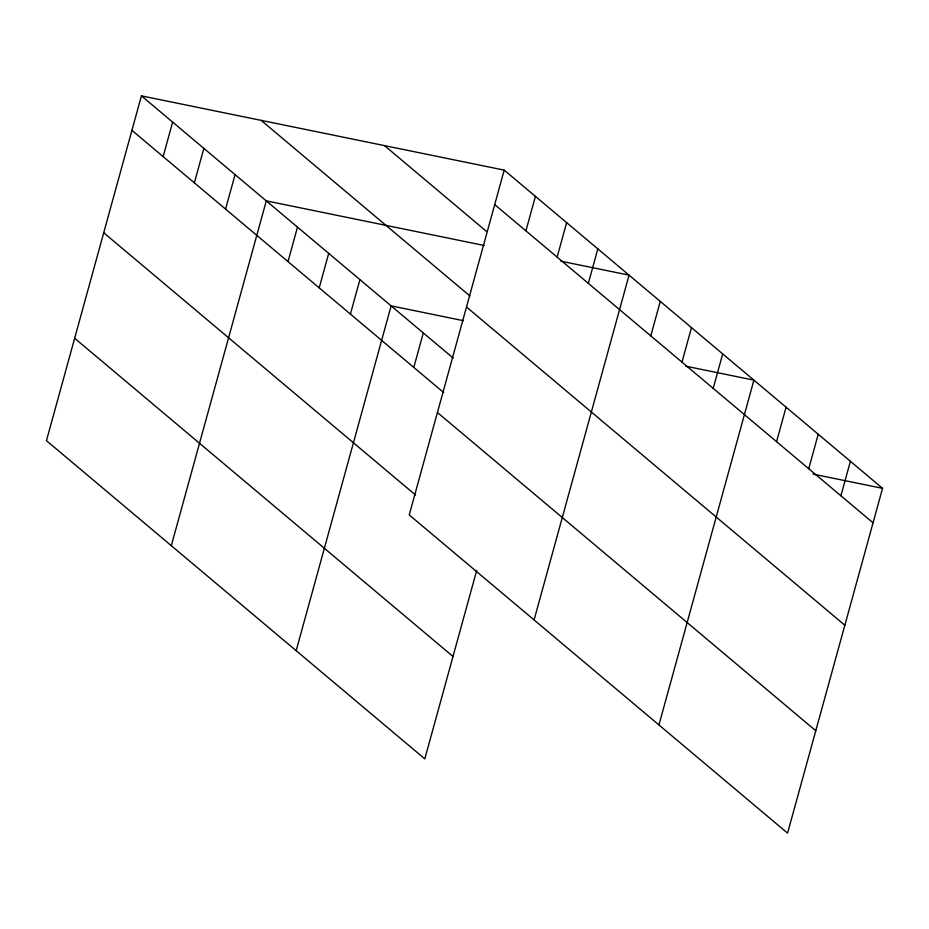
<?xml version="1.0" encoding="UTF-8"?>
<svg xmlns="http://www.w3.org/2000/svg" width="929" height="929" viewBox="0 0 929 929"><rect width="100%" height="100%" fill="white"/><g stroke="black" fill="none" stroke-linecap="round" stroke-linejoin="round"><path stroke-width="1.39" d="M504.203 170.123L409.224 514.921L787.571 833.139L882.55 488.34L504.203 170.123L141.429 95.861L46.45 440.66L424.797 758.877L476.716 570.406M163.144 156.595L172.643 122.105M194.358 182.85L203.857 148.361M225.573 209.095L235.072 174.617M171.308 545.671L266.286 200.873L484.114 245.465M288.002 261.606L297.489 227.117M319.204 287.862L328.703 253.373M350.419 314.107L359.918 279.629M296.165 650.683L391.132 305.885L463.525 320.702M413.8 367.419L423.299 332.93M525.919 230.856L535.418 196.367M557.133 257.112L566.632 222.623M588.347 283.357L597.846 248.879M534.082 619.933L629.061 275.135L560.849 261.165M650.776 335.868L660.275 301.379M681.991 362.124L691.478 327.635M713.205 388.368L722.692 353.891M658.94 724.945L753.907 380.147L685.707 366.177M776.574 441.67L786.073 407.192M808.729 468.727L818.228 434.238M840.896 495.772L850.395 461.295M812.945 474.092L882.55 488.34M494.704 204.601L873.051 522.818M384.49 145.609L486.738 231.611M261.142 120.364L469.946 295.991M466.497 307.011L844.844 625.229M141.429 95.861L453.236 358.118M131.93 130.339L443.737 392.595M437.431 412.511L815.778 730.74M103.723 232.749L415.53 495.006M74.657 338.249L453.004 656.478"/></g></svg>
